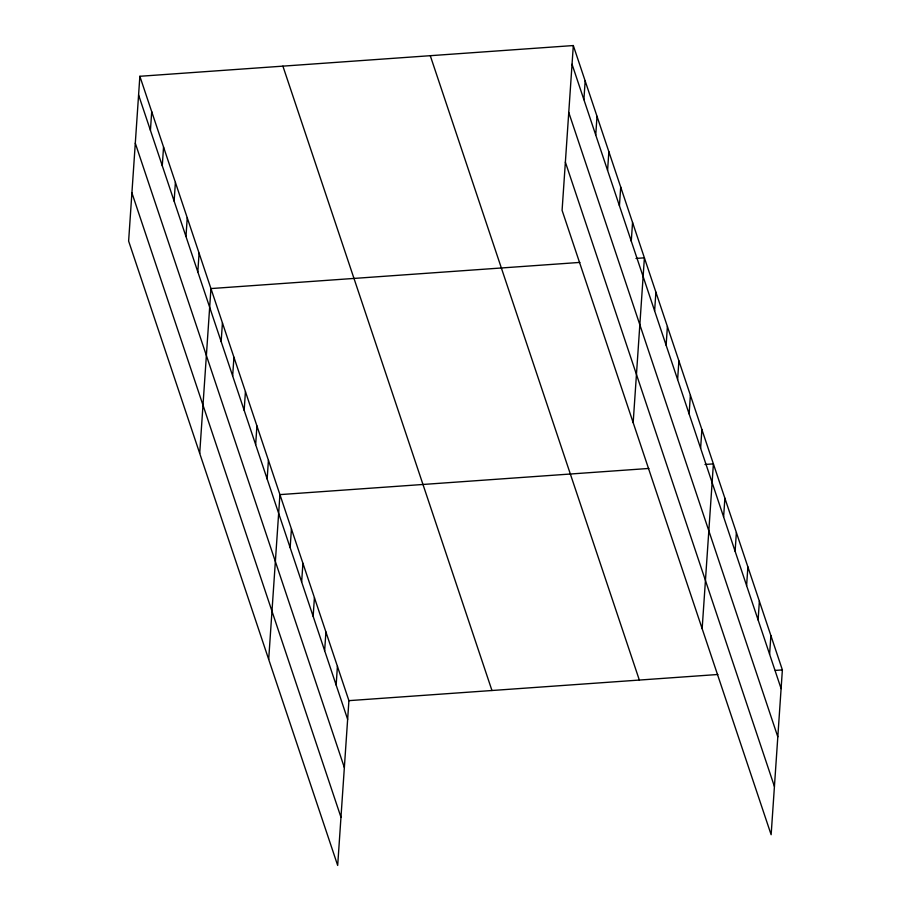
<?xml version="1.0" encoding="UTF-8"?>
<svg xmlns="http://www.w3.org/2000/svg" width="911" height="911" viewBox="0 0 911 911"><rect width="100%" height="100%" fill="white"/><g stroke="black" fill="none" stroke-linecap="round" stroke-linejoin="round"><path stroke-width="1.37" d="M139.861 76.285L128.622 241.085L337.685 865.45L348.913 700.65L139.861 76.285L573.315 45.55L782.378 669.915L771.139 834.715L562.087 210.35L573.315 45.55M150.429 130.364L151.704 111.666M162.272 165.745L163.547 147.047M174.126 201.126L175.402 182.428M185.969 236.507L187.245 217.809M197.812 271.888L199.088 253.19M199.703 453.371L210.942 288.571L579.886 262.414M221.157 341.614L222.432 322.915M232.658 375.947L233.933 357.249M244.159 410.292L245.435 391.593M255.661 444.625L256.925 425.927M267.151 478.97L268.426 460.271M268.688 659.405L279.928 494.616L648.883 468.448M290.154 547.648L291.429 528.949M301.643 581.992L302.919 563.294M313.145 616.326L314.42 597.639M324.646 650.67L325.922 631.972M336.148 685.015L337.423 666.317M583.894 99.629L585.169 80.931M595.737 135.01L597.012 116.312M607.58 170.391L608.855 151.693M619.434 205.772L620.71 187.074M631.277 241.153L632.553 222.455M633.168 422.636L644.396 257.836L635.98 258.428M654.622 310.867L655.897 292.18M666.123 345.212L667.399 326.514M677.613 379.557L678.889 360.858M689.115 413.89L690.39 395.192M700.616 448.235L701.891 429.536M702.153 628.67L713.393 463.881L704.977 464.473M723.607 516.913L724.883 498.215M735.109 551.257L736.384 532.559M746.61 585.591L747.885 566.893M758.111 619.935L759.375 601.237M769.601 654.28L770.877 635.582M348.913 700.65L717.868 674.493M775.363 670.416L782.378 669.915M572.04 64.248L781.103 688.614M568.76 112.463L777.812 736.828M565.367 162.135L774.43 786.5M430.277 55.696L639.34 680.062M282.9 66.139L491.963 690.515M138.586 94.983L347.638 719.348M135.295 143.198L344.358 767.563M131.913 192.87L340.965 817.235"/></g></svg>
